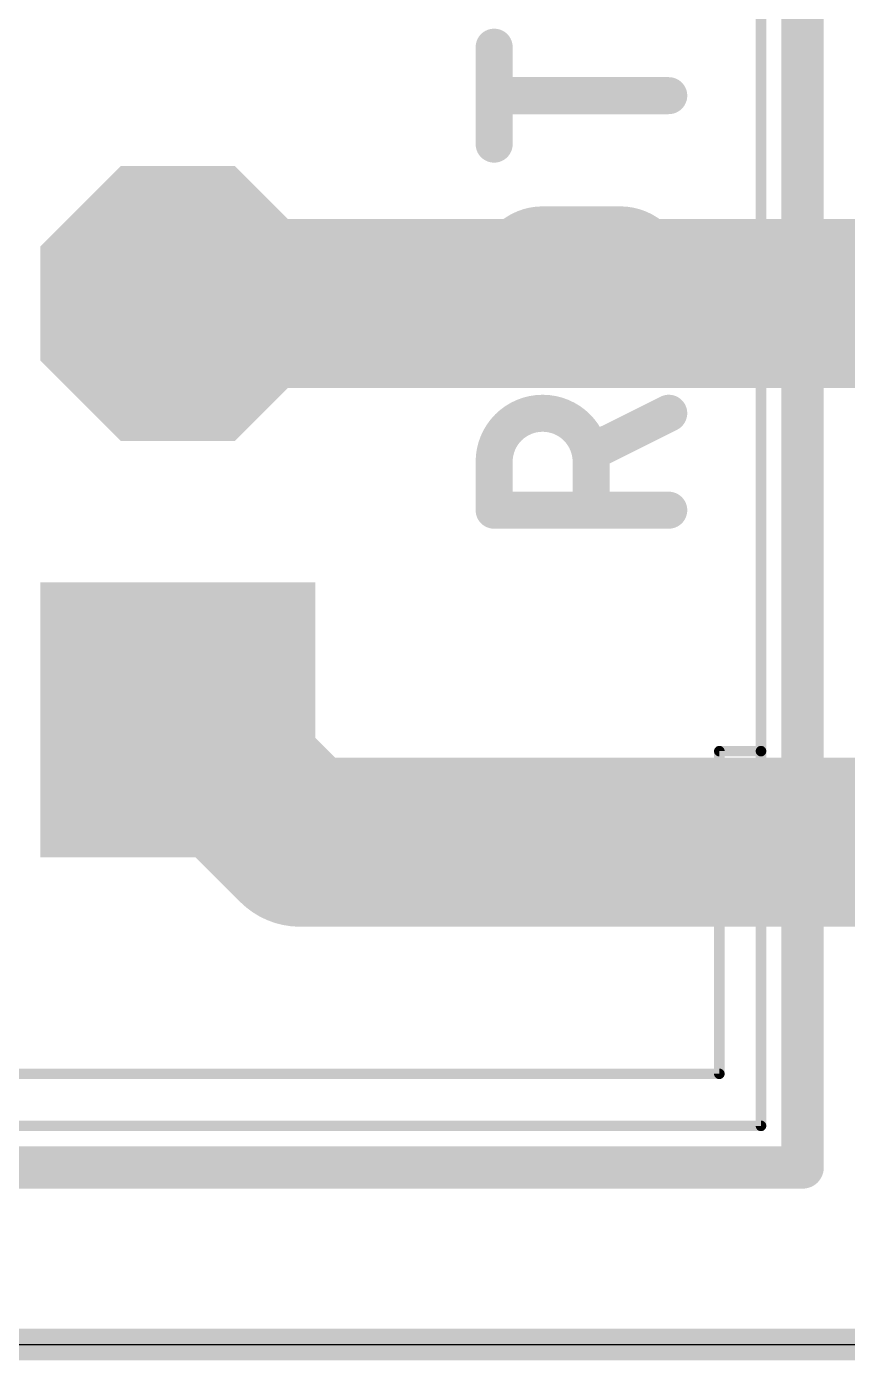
# Model space of a CAD drawing. Extents: x -0.1 to 41.6, y -0.1 to 60.7.
# Drawn here: x 2.48 to 6.42, y -0.08 to 6.33 of the extents above; entities that cross this region are included whole.
import ezdxf

# ---------------------------------------------------------------- set-up
doc = ezdxf.new("R2010")
doc.units = 0
for name, color, linetype in [('1', 12, 'CONTINUOUS'), ('16', 132, 'CONTINUOUS'), ('17', 110, 'CONTINUOUS'), ('20', 31, 'CONTINUOUS'), ('21', 253, 'CONTINUOUS'), ('25', 253, 'CONTINUOUS'), ('51', 253, 'CONTINUOUS')]:
    doc.layers.add(name, color=color, linetype=linetype)

# ---------------------------------------------------------------- blocks, each defined once
blk = doc.blocks.new('SQUAREP')
blk.add_solid([(-0.5, -0.5), (0.5, -0.5), (-0.5, 0.5), (0.5, 0.5)])
blk = doc.blocks.new('OCTAGONP')
at = {"const_width": 0.5}
blk.add_lwpolyline([(-0.25, -0.1036), (-0.25, 0.1036), (-0.1036, 0.25), (0.1036, 0.25), (0.25, 0.1036), (0.25, -0.1036), (0.1036, -0.25), (-0.1036, -0.25), (-0.25, -0.1036), (-0.25, 0.1036)], dxfattribs=at)

msp = doc.modelspace()

# ---------------------------------------------------------------- linework, layer by layer
at = {"layer": '1'}
for points, const_width in [([(3.2037, 5), (8.955, 5)], 0.8128), ([(3.2037, 3), (3.7907, 2.413)], 0.8128), ([(3.7907, 2.413), (9.002, 2.413)], 0.8128), ([(36.72, 0), (0, 0)], 0.1524)]:
    msp.add_lwpolyline(points, dxfattribs=dict(at, const_width=const_width))
at = {"layer": '1', "const_width": 0.4064}
for points in [[(3.2037, 5.2032, 1), (3.2037, 4.7968)], [(3.3474, 3.1437, 1), (3.06, 2.8563)], [(3.7907, 2.6162, 1), (3.7907, 2.2098)], [(3.647, 2.2693, 1), (3.9344, 2.5567)]]:
    msp.add_lwpolyline(points, format="xyb", dxfattribs=at)
at = {"layer": '16', "const_width": 0.1524}
msp.add_lwpolyline([(36.72, 0), (0, 0)], dxfattribs=at)
at = {"layer": '20'}
msp.add_line((0, 0), (36.7, 0), dxfattribs=at)
at = {"layer": '21', "const_width": 0.2032}
for points in [[(6.2037, 13.15), (6.2037, 0.85)], [(6.2037, 0.85), (1.3037, 0.85)]]:
    msp.add_lwpolyline(points, dxfattribs=at)
at = {"layer": '21', "const_width": 0.1016}
for points in [[(6.1529, 0.85, 1), (6.2545, 0.85)], [(6.2037, 0.7992, 1), (6.2037, 0.9008)]]:
    msp.add_lwpolyline(points, format="xyb", dxfattribs=at)
at = {"layer": '25', "const_width": 0.1778}
for points in [[(4.7226, 5.7658), (4.7226, 6.2315)], [(5.5608, 5.9986), (4.7226, 5.9986)], [(4.9555, 5.378), (5.328, 5.378)], [(5.328, 4.9124), (4.9555, 4.9124)], [(5.5608, 4.473), (5.1883, 4.2868)], [(4.7226, 4.0074), (4.7226, 4.2402)], [(5.1883, 4.2402), (5.1883, 4.0074)], [(5.5608, 4.0074), (4.7226, 4.0074)]]:
    msp.add_lwpolyline(points, dxfattribs=at)
at = {"layer": '25'}
for points, const_width in [([(4.7671, 6.2315, 1), (4.6782, 6.2315)], 0.0889), ([(4.7226, 6.0431, 1), (4.7226, 5.9542)], 0.0889), ([(5.5608, 5.9542, 1), (5.5608, 6.0431)], 0.0889), ([(4.6782, 5.7658, 1), (4.7671, 5.7658)], 0.0889), ([(4.9555, 5.378, 1), (4.9555, 4.9124)], 0.1778), ([(4.9555, 5.4225, 1), (4.9555, 5.3336)], 0.0889), ([(4.9555, 5.3336, 1), (4.9555, 5.4225)], 0.0889), ([(5.328, 5.4225, 1), (5.328, 5.3336)], 0.0889), ([(5.328, 4.9124, 1), (5.328, 5.378)], 0.1778), ([(5.328, 5.3336, 1), (5.328, 5.4225)], 0.0889), ([(4.9555, 4.9568, 1), (4.9555, 4.8679)], 0.0889), ([(4.9555, 4.8679, 1), (4.9555, 4.9568)], 0.0889), ([(5.328, 4.9568, 1), (5.328, 4.8679)], 0.0889), ([(5.328, 4.8679, 1), (5.328, 4.9568)], 0.0889), ([(5.1883, 4.2402, 1), (4.7226, 4.2402)], 0.1778), ([(5.5807, 4.4333, 1), (5.5409, 4.5128)], 0.0889), ([(5.1684, 4.3265, 1), (5.2082, 4.247)], 0.0889), ([(4.7671, 4.2402, 1), (4.6782, 4.2402)], 0.0889), ([(5.2327, 4.2402, 1), (5.1438, 4.2402)], 0.0889), ([(4.6782, 4.2402, 1), (4.7671, 4.2402)], 0.0889), ([(5.1438, 4.2402, 1), (5.2327, 4.2402)], 0.0889), ([(4.7226, 4.0518, 1), (4.7226, 3.9629)], 0.0889), ([(4.6782, 4.0074, 1), (4.7671, 4.0074)], 0.0889), ([(5.1438, 4.0074, 1), (5.2327, 4.0074)], 0.0889), ([(5.5608, 3.9629, 1), (5.5608, 4.0518)], 0.0889)]:
    msp.add_lwpolyline(points, format="xyb", dxfattribs=dict(at, const_width=const_width))
at = {"layer": '51', "const_width": 0.0508}
for points in [[(6.0037, 11.15), (6.0037, 2.85)], [(5.8037, 2.85), (5.8037, 1.3)], [(6.0037, 2.85), (5.8037, 2.85)], [(6.0037, 2.85), (6.0037, 1.05)], [(5.8037, 1.3), (1.7037, 1.3)], [(6.0037, 1.05), (1.5037, 1.05)]]:
    msp.add_lwpolyline(points, dxfattribs=at)
at = {"layer": '51', "const_width": 0.0254}
for points in [[(5.8164, 2.85, 1), (5.791, 2.85)], [(5.8037, 2.8627, 1), (5.8037, 2.8373)], [(6.0164, 2.85, 1), (5.991, 2.85)], [(5.991, 2.85, 1), (6.0164, 2.85)], [(6.0037, 2.8373, 1), (6.0037, 2.8627)], [(5.791, 1.3, 1), (5.8164, 1.3)], [(5.8037, 1.2873, 1), (5.8037, 1.3127)], [(5.991, 1.05, 1), (6.0164, 1.05)], [(6.0037, 1.0373, 1), (6.0037, 1.0627)]]:
    msp.add_lwpolyline(points, format="xyb", dxfattribs=at)

# ---------------------------------------------------------------- block references
at = {"layer": '17', "xscale": 1.3208, "yscale": 1.3208, "rotation": 180}
for name, p in [('OCTAGONP', (3.2037, 5)), ('OCTAGONP', (3.2037, 5)), ('SQUAREP', (3.2037, 3)), ('SQUAREP', (3.2037, 3))]:
    msp.add_blockref(name, p, dxfattribs=at)

doc.saveas('drawing.dxf')
